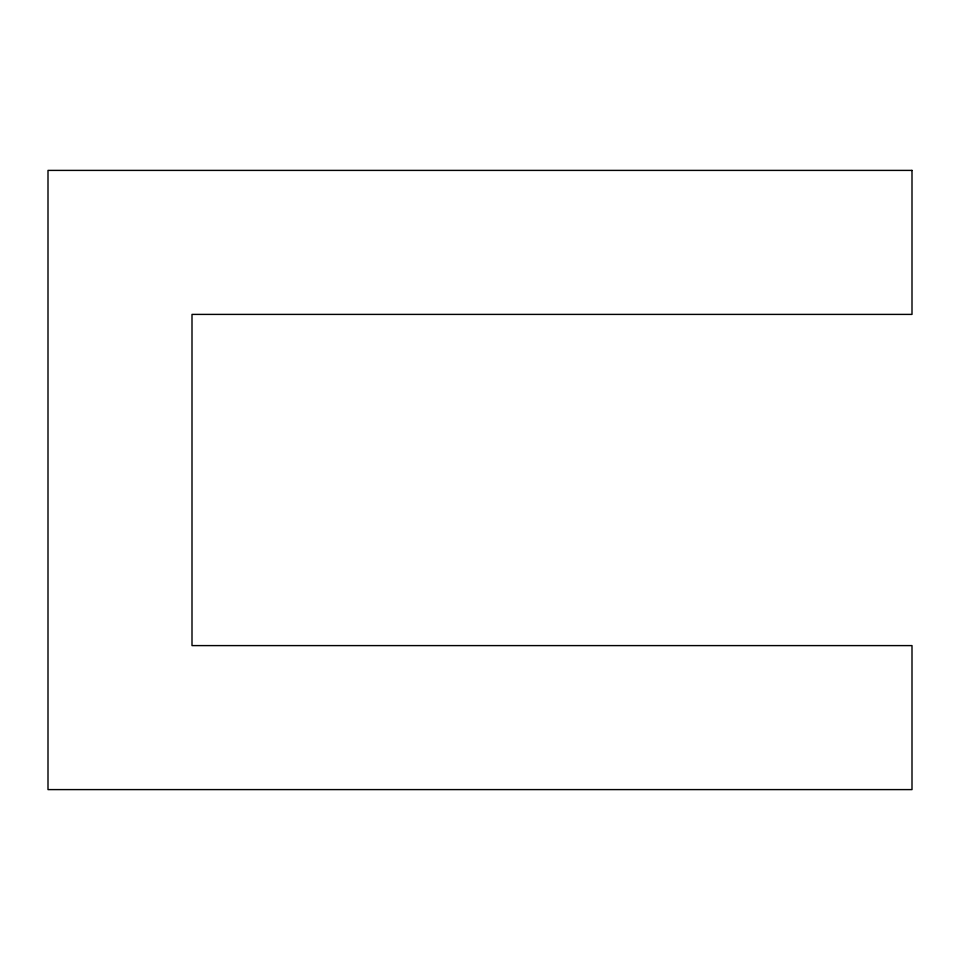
<?xml version="1.0" encoding="UTF-8"?>
<svg xmlns="http://www.w3.org/2000/svg" width="960" height="960" viewBox="0 0 960 960"><rect width="100%" height="100%" fill="white"/><g stroke="black" fill="none" stroke-linecap="round" stroke-linejoin="round"><path stroke-width="1.44" d="M912 170.4L48 170.4L48 789.6L912 789.6L912 645.6L192 645.6L192 314.4L912 314.4L912 170.4"/></g></svg>
